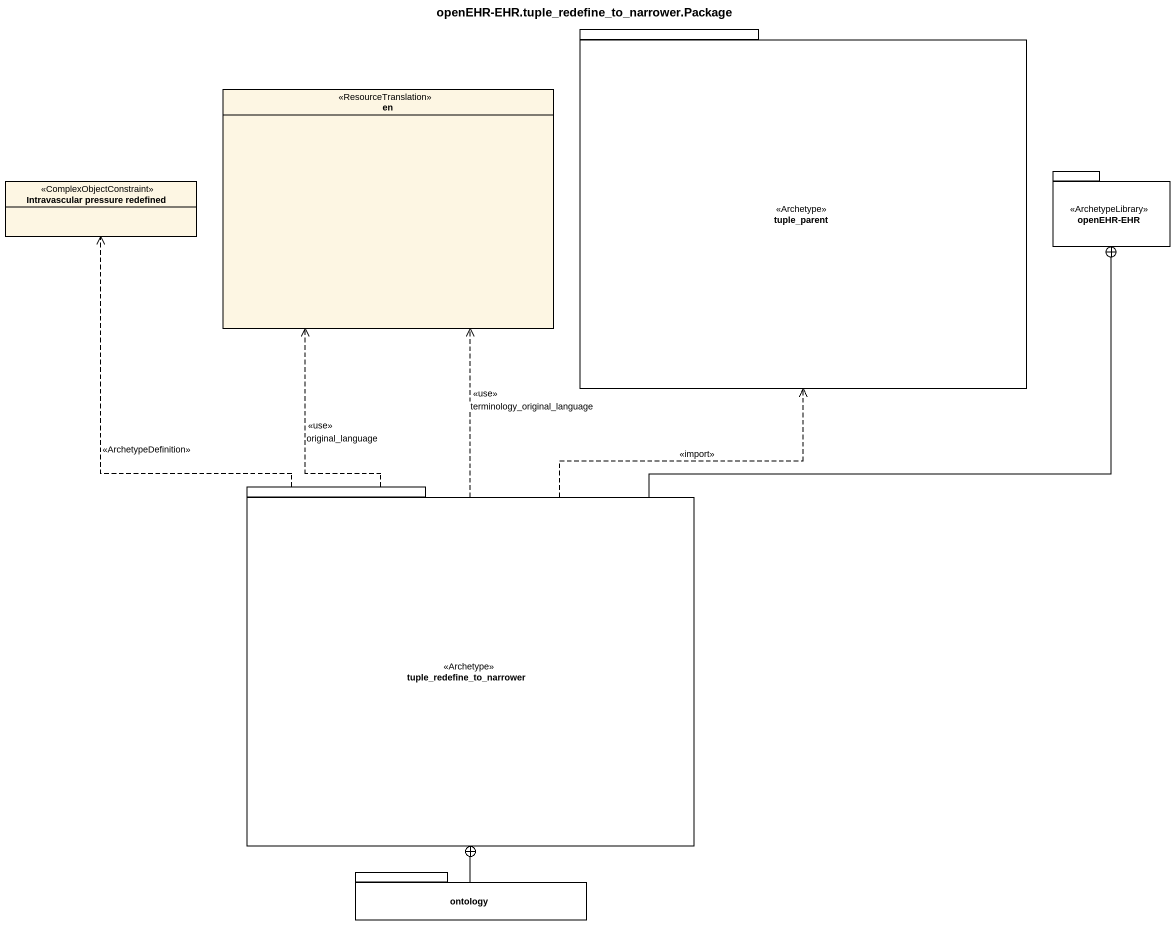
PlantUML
@startuml
title openEHR-EHR.tuple_redefine_to_narrower.Package
hide circle
hide empty members
package tuple_parent <<Archetype>> {
}
enum en <<ResourceTranslation>>
class "Intravascular pressure redefined" as Intravascular_pressure <<ComplexObjectConstraint>>
package "openEHR-EHR" as openEHR_EHR <<ArchetypeLibrary>> {
}
package tuple_redefine_to_narrower <<Archetype>> {
}
package ontology {
}
tuple_redefine_to_narrower .up.> tuple_parent : <<import>>
tuple_redefine_to_narrower .up.> en : <<use>>\noriginal_language
tuple_redefine_to_narrower .up.> en : <<use>>\nterminology_original_language
tuple_redefine_to_narrower .up.> Intravascular_pressure : <<ArchetypeDefinition>>
tuple_redefine_to_narrower -up-+ openEHR_EHR
ontology -up-+ tuple_redefine_to_narrower
@enduml
